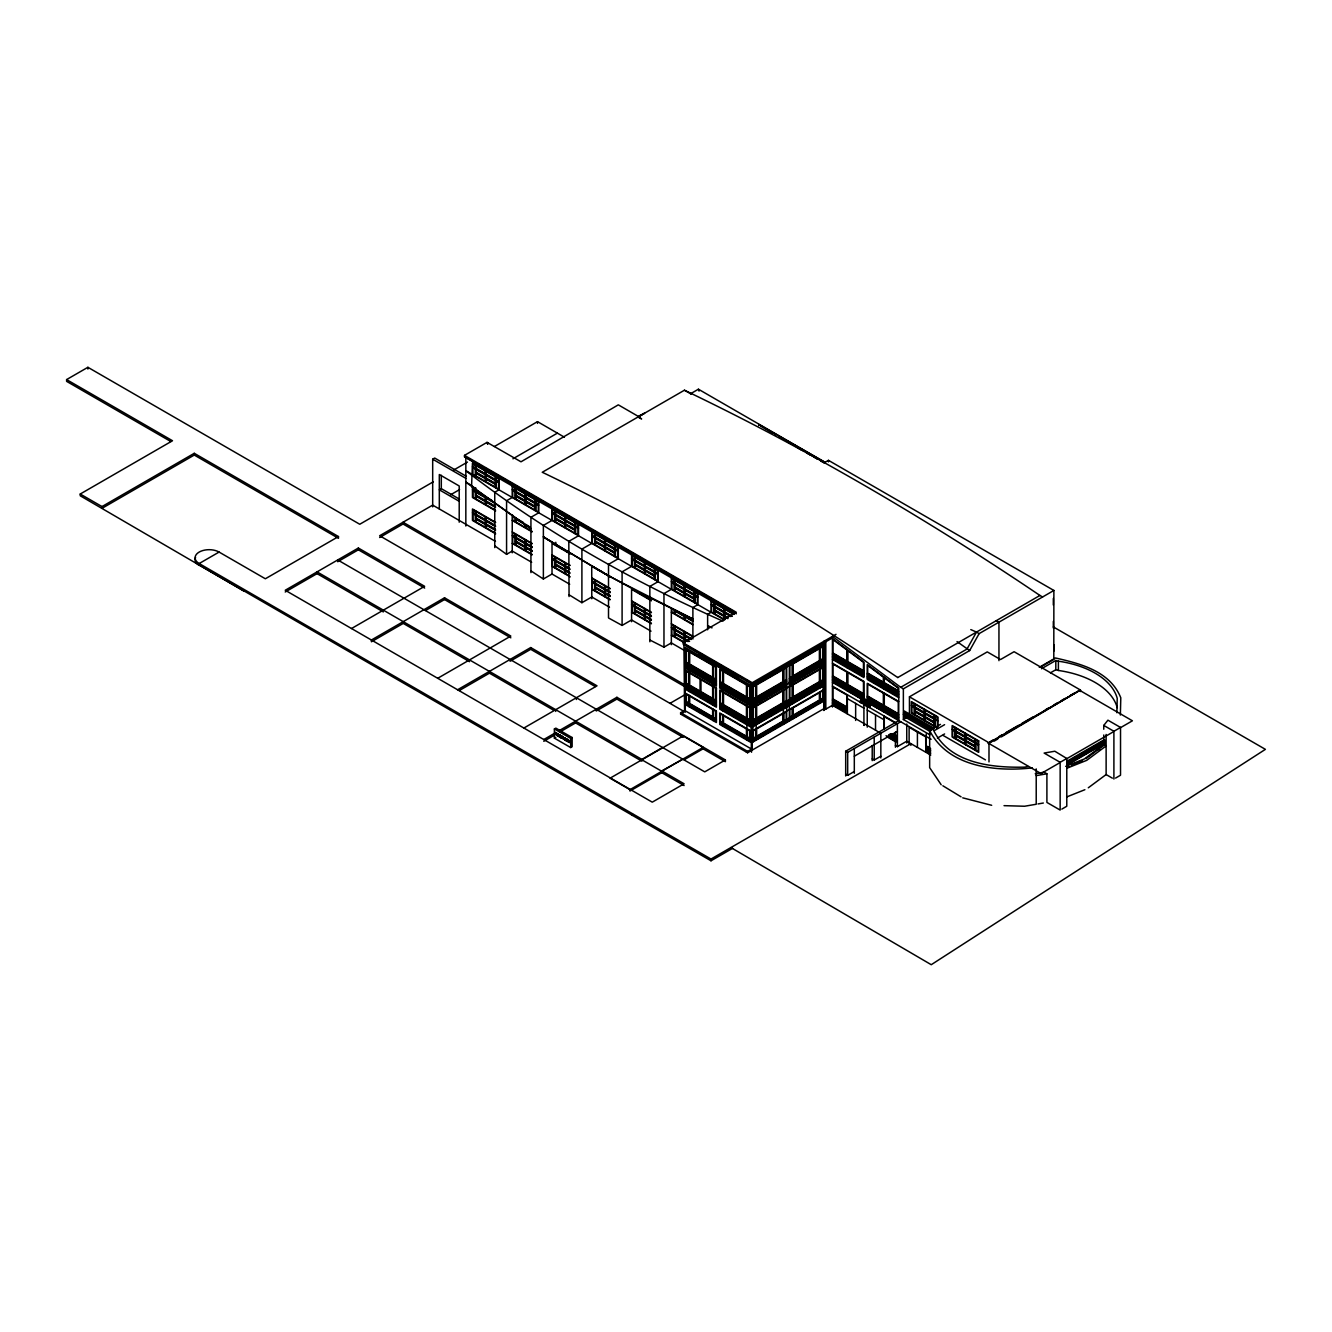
<?xml version="1.0" encoding="UTF-8"?>
<svg xmlns="http://www.w3.org/2000/svg" width="1332" height="1332" viewBox="0 0 1332 1332"><rect width="100%" height="100%" fill="white"/><g stroke="black" fill="none" stroke-linecap="round" stroke-linejoin="round"><path stroke-width="1.5" d="M565.983 740.309L567.415 739.493L567.765 741.075A2.364 1.365 60 0 0 567.782 740.625A3.38 1.948 60 0 1 567.848 740.242L568.281 740.442A3.463 1.998 60 0 1 568.264 740.908L568.864 742.257L569.014 741.408A3.38 1.948 60 0 1 569.03 740.925L569.38 742.54M556.426 734.165L556.326 733.932M1116.865 712.737L1117.232 698.368A78.655 45.405 0 0 0 1058.391 661.188L1055.81 660.472L1041.474 668.747M1120.362 715.051L1120.795 697.785C1110.105 671.228 1080.702 663.702 1055.46 657.975L1039.276 667.299M556.726 734.165L555.278 734.398L555.078 732.367L555.377 734.448M562.104 737.478L562.071 736.396L560.872 736.713A3.38 1.948 60 0 1 560.889 736.23L560.489 736.463A3.38 1.948 60 0 0 560.472 736.929L560.905 737.279A3.463 1.998 60 0 0 560.938 736.646L561.321 736.296A3.463 1.998 60 0 1 561.321 736.896L561.638 738.078M561.704 737.712L561.605 736.796M554.761 732.9L555.76 734.148M556.177 733.499L556.16 733.915M560.572 736.846L560.822 736.613A2.364 1.365 60 0 1 560.805 737.062L560.206 736.646M566.383 740.076L566.466 739.943A3.38 1.948 60 0 1 566.483 739.46L566.933 741.125L567.648 739.626M568.897 740.342L567.882 741.075A3.463 1.998 60 0 0 567.882 740.659L569.763 741.741L568.864 741.025L568.498 742.024L568.398 740.059L567.915 741.691L568.897 741.807L568.115 740.342A2.364 1.365 60 0 1 568.165 740.842L567.432 740.942A3.38 1.948 60 0 1 567.449 740.475L566.633 740.958L566.716 739.809M708.174 660.039C706.176 660.256 709.057 658.491 707.592 660.472M709.956 661.138L709.34 661.471M721.778 667.116C720.412 668.464 723.359 669.43 721.411 668.065M729.103 672.727L729.486 671.561M735.597 675.94L736.729 676.206L735.847 675.357M564.951 738.061L563.503 737.745A3.38 1.948 60 0 0 563.503 738.211L563.469 737.212L561.521 738.011L561.605 736.879M561.921 737.778L561.987 736.663L562.037 737.845C565.251 739.543 563.719 737.978 564.069 738.694M703.929 657.758L703.762 656.726L704.844 658.874M701.981 656.06L702.613 657.309L701.847 655.827M721.128 667.865L722.443 667.948L721.211 667.332M730.152 672.876L727.971 671.561L728.837 671.827M561.821 736.529L559.573 736.879L560.556 735.53L560.372 736.879M558.591 734.864L558.724 735.264A3.563 2.065 60 0 1 558.724 735.847L559.34 735.097M561.055 737.728L560.139 735.714L560.556 736.996L559.373 736.763L560.372 735.414M564.801 739.443L564.618 737.878L566.366 740.342M563.852 739.027C567.149 736.679 563.536 741.608 566.982 739.227L568.065 739.726M568.215 739.526L565.967 740.575C567.265 737.895 563.186 738.244 564.302 739.61M568.248 741.458L568.314 740.459L568.647 741.225A3.38 1.948 60 0 0 568.614 741.641L568.664 741.991M714.402 663.969C716.067 664.135 714.951 664.668 715.001 663.569M734.781 675.823L733.949 674.142L732.783 675.191M558.075 734.998L558.058 734.864A3.563 2.065 60 0 1 558.058 735.464L555.844 733.932A3.38 1.948 60 0 1 555.86 733.316L556.976 733.466L556.776 734.814M559.607 734.981L558.391 735.93L559.124 736.613L558.857 734.998M558.941 735.331L558.757 736.413M559.157 736.18L559.257 734.781M562.537 737.811L560.955 737.678L561.172 736.146L559.873 737.046L559.74 735.947M561.455 736.047L561.355 737.911M565.967 740.575L564.885 738.494L567.332 740.925M565.234 740.142L565.284 738.261L565.567 739.26M565.601 740.359L565.717 738.511M564.918 739.693L566.383 740.775L566.1 738.727M555.461 733.549A3.38 1.948 60 0 0 555.444 734.032L555.078 732.367M555.078 733.815L555.411 732.55M556.493 733.183L556.11 734.648L556.976 733.466M557.392 734.148C556.776 738.095 559.407 733.05 556.859 735.314L557.209 733.599L558.474 734.764A3.563 2.065 60 0 1 558.458 735.231L556.51 734.831L556.693 733.299L555.078 733.965M557.342 733.932L557.625 735.297L557.042 734.232M558.341 735.181L557.475 735.664L557.708 734.348M558.274 735.347L558.191 734.432L562.037 736.846L561.721 738.111M558.624 735.714L559.14 735.147A3.563 2.065 60 0 1 559.124 735.614L559.024 735.48M558.791 735.697L559.024 735.131M559.124 736.613L559.157 735.764M559.573 736.879L559.557 735.53M560.056 737.162L559.973 735.197M560.456 736.929L560.872 735.98M561.438 737.945L561.521 736.546M561.921 736.313L561.938 738.244L563.469 737.212L562.287 736.529L561.255 737.861L562.92 736.896L562.87 738.777M562.653 737.462L563.269 738.561L563.319 737.129M565.584 739.01L565.551 740.326L567.665 739.909M567.032 741.175L566.982 739.227M567.765 740.492L567.232 741.291L567.216 739.643M568.398 741.974L568.398 740.059M561.921 737.079L561.838 738.178C562.021 734.848 563.952 740.142 563.869 738.644M562.32 736.846L562.087 738.328M717.215 665.95L715.8 663.902L716 665.251M717.782 666.283L717.448 664.635L716.383 665.084M731.784 673.126C732.667 672.593 733.333 676.573 733.133 673.559M565.767 739.576L566.799 739.643M731.701 673.759C733.033 674.924 733.399 673.776 731.768 673.293M1104.927 742.757L1067.049 764.668M703.762 657.658L702.797 657.675L702.913 656.226M561.305 736.946L562.487 738.095M557.958 735.331L557.892 733.982M735.447 676.29L736.446 677.072L736.313 675.49M707.925 660.572L708.308 659.606M701.881 656.01L702.48 656.543M557.425 734.498L558.108 734.115M707.958 660.722L707.142 658.907M709.59 661.538L711.205 661.022M870.146 702.88L869.962 703.762L870.862 702.463L866.649 700.865L865.7 705.594L869.946 707.225L870.112 706.343L866.882 705.311L867.831 703.729L867.598 704.894M867.282 703.329L868.198 701.914L867.282 703.329L870.129 705.061L867.115 704.145M563.569 738.677L563.819 737.795L563.869 739.36M569.763 741.741L569.03 742.34L569.813 740.858M859.989 702.314L861.671 697.169L859.989 702.314L861.721 702.463L862.12 700.515M866.499 699.949L864.801 705.078L863.802 704.511L864.751 699.766L866.499 699.949L864.035 700.332L847.818 690.675L864.751 699.916L847.818 688.694L863.469 698.184M863.802 704.511L865.484 699.35M861.554 700.133L862.503 698.617L861.554 700.133L864.235 700.848L862.287 699.716M864.801 705.078L865.767 700.366M869.213 707.642L870.112 706.343M861.005 702.88L861.404 700.932L863.352 702.064L864.235 700.848M554.911 734.182L555.194 732.883M562.653 736.729L562.304 737.895M700.349 656.21L700.832 655.044L702.73 657.425M864.035 700.332L864.934 699.05M562.67 736.613L563.07 737.445M701.614 655.927L702.081 657.076M556.227 734.215L555.244 733.815M905.244 716.05L904.328 716.566L905.244 715.434M988.993 761.921L988.993 742.757L1080.385 689.993L1080.385 691.441L1079.386 690.176L1132.416 720.795L1119.879 728.038M721.827 668.864L721.511 667.931M729.42 673.259L728.837 672.327M715.051 663.219L715.6 664.518M716.599 664.901L716.616 664.785M700.665 655.96L701.148 656.06M700.715 655.827L701.331 656.776M706.226 659.223L706.543 658.324L707.042 660.073M718.78 666.849L719.097 665.584L718.414 666.866M717.648 666.2L718.048 665.201L718.281 666.799C720.029 664.452 719.63 669.73 719.197 665.817M722.677 669.114C722.66 665.95 723.909 671.844 722.81 667.948M737.495 676.19L737.778 678.055L737.195 676.44M736.779 677.472L737.295 676.09M561.355 737.179L562.82 736.413M717.931 666.366L718.314 665.367M718.481 666.683C718.747 663.07 717.299 668.514 717.016 664.618M706.543 658.324L706.226 659.606M1104.478 739.593L1066.666 761.421M1104.511 743.472L1066.749 765.267M714.735 663.319L714.202 663.602M1041.408 666.566L1053.795 659.407L1053.878 590.459L979.137 633.616L976.489 632.084L967.015 649.034L900.715 687.312L832.433 636.413L832.433 707.059M900.715 687.312L903.362 688.844L969.663 650.565L979.137 633.616M735.63 676.007L736.746 676.673M724.375 668.614C725.324 671.461 724.591 668.264 724.175 668.731M1104.478 740.808L1066.666 762.637M1104.428 742.24L1066.666 764.019M1103.762 729.253L1103.762 725.424L1107.924 720.179L1120.528 727.455L1120.528 775.224L1115.567 778.088M1103.762 734.998L1103.762 744.555L1084.398 758.924L1065.717 766.366M1086.013 758.574L1105.36 744.205M1088.294 787.795L1106.126 774.558L1106.126 734.448M567.216 740.759L567.332 739.943M994.255 741.075L997.785 738.994M1001.298 736.912L1080.385 689.993L1014.085 651.714L1000.515 659.54L987.262 651.897L909.44 696.819L909.44 714.069M988.794 743.406L1080.385 689.993L1080.385 691.441M170.729 441.475L66.6 381.352L66.6 379.587L87.895 367.299L359.757 524.259L433.366 481.768M243.906 591.125L80.236 495.787L80.236 494.022L172.511 440.742L66.6 379.587M101.998 506.576L194.272 453.296L338.478 536.563L338.478 538.311L194.272 455.061L101.998 508.341L101.998 506.576L80.236 494.022M338.478 536.563L265.351 578.771L219.081 552.064L199.184 563.536L199.184 565.384A14.069 8.125 0 0 1 195.554 557.525M199.417 565.168L711.005 860.788L732.617 848.317M432.684 506.893L432.684 459.19L434.682 458.042L466.083 476.173M736.313 613.819L464.502 456.893L464.502 455.361L487.046 442.357L520.995 461.804L618.314 404.845L638.195 416.333L644.638 413.17L638.328 417.016L641.641 418.931L638.195 417.099M464.502 456.893L474.825 462.087M453.113 470.363L467.482 462.071M494.405 446.52L537.495 421.645L564.418 437.196M459.54 499.2L441.308 488.661L439.31 489.81L459.207 501.298M351.531 628.521L424.658 586.313L358.358 548.035L285.231 590.259L652.264 802.164L684.099 783.782L661.788 770.912L661.788 772.677L629.969 791.042L629.969 789.66L703.08 747.452L703.08 748.817L725.391 761.704L725.391 759.939L616.899 697.302L559.69 730.336M450.682 494.738L459.573 489.61M512.92 458.807L557.392 433.133M285.231 592.007L317.049 573.642L383.35 611.921M424.658 588.078L358.358 549.8L337.712 561.721L337.712 559.956L704.745 771.861L725.391 759.939M379.653 537.512L403.047 523.992L684.432 686.446M1042.59 596.986L1039.942 595.454A2965.581 1712.186 60 0 0 687.745 391.791L684.432 390.209L542.257 472.277L545.571 473.842A2965.581 1712.186 60 0 1 897.768 677.555M690.575 393.739L698.418 389.21L825.024 462.321L828.471 460.339L1053.878 590.459M494.755 545.837L506.576 554.328L512.237 551.048L531.684 562.287M437.712 678.288L510.839 636.063L444.538 597.802L371.412 640.009L371.412 641.774L403.246 623.393L469.53 661.671M425.607 610.489L444.538 599.55L510.839 637.828M530.935 570.879L543.373 579.004L552.014 574.025L569.696 584.232M569.064 594.805L581.901 602.697L591.791 596.986L609.473 607.192M457.592 689.76L530.719 647.552L597.019 685.83L523.892 728.038M459.373 690.509L489.427 673.159L553.929 710.389M510.073 661.238L530.719 649.317L595.221 686.546M618.314 547.219L618.314 558.707L608.508 564.368L608.508 617.948L622.094 625.424L631.568 619.946L651.015 631.168M649.85 640.009L663.969 647.169L671.345 642.906L685.481 651.082M832.433 637.928L752.214 684.248L683.283 644.438L683.283 642.906L736.313 612.287L464.502 455.361M683.932 644.821L684.598 711.804L379.653 535.747L432.684 505.128L495.487 541.391M554.378 728.954L555.844 728.121L572.144 737.528L572.144 746.719L570.695 747.552L554.378 738.144L554.378 728.954L570.695 738.378L572.144 737.528M543.789 739.526L554.395 733.399M543.789 741.291L554.395 735.164M559.69 732.101L575.607 722.91L641.891 761.188L641.891 759.423L317.049 571.878L317.049 573.642M703.08 747.452L683.199 735.963L683.199 737.345L616.899 699.067L596.253 710.988L596.253 709.223M556.809 733.832L558.191 734.432M554.378 738.144L555.844 737.295M699.283 654.362L700.316 654.728L699.283 654.362L699.45 655.927L699.483 654.245M558.274 736.13L560.073 735.247M703.08 657.359L703.762 656.726M563.503 739.143L565.284 738.261M705.044 657.475L706.06 658.208L705.044 657.625M705.444 658.091L705.477 659.173M564.785 739.893L566.45 738.927M565.168 739.843L566.433 739.193M706.842 659.357L707.026 660.306M567.216 740.475L568.115 739.76M709.606 661.388L708.89 659.906L709.889 660.356M709.057 660.173L709.257 661.188M568.797 741.741L567.932 740.775M569.03 742.34L569.88 742.374M710.306 661.355L710.505 661.405M711.205 662.32L710.139 660.639L711.205 661.188M711.887 661.638L713.369 663.736M712.37 661.688C713.669 665.983 712.32 659.34 712.32 663.353M712.087 661.521L711.921 662.886M713.02 663.486C712.986 661.538 714.735 664.418 713.636 662.437M715.983 664.168L715.983 665.467L716 663.786M719.779 665.967L721.095 666.733L719.779 666.133M719.263 666.916L718.914 665.7M720.162 666.583L720.196 667.665M720.579 666.832L720.895 668.314M722.277 667.848L720.729 668.214L720.779 666.549M725.74 669.646L727.189 670.246L725.74 669.646L726.822 671.328M725.907 670.529L726.773 670.795L725.907 670.362M669.979 703.363L686.18 694.005M728.887 671.228L727.805 670.845L728.887 671.395M727.971 671.095L728.887 672.527M729.886 672.277L731.984 673.01L730.036 672.127M731.385 672.677L731.351 674.342L731.351 673.043M734.115 674.258L734.948 676.19M734.781 675.823L734.781 674.641L734.748 676.306M734.098 675.707L734.098 674.525M735.231 674.891L735.197 676.556L735.197 675.108M680.619 712.72L684.598 710.422L751.564 749.083L747.585 751.381L680.619 712.72L680.619 714.102L747.585 752.763L824.475 708.358L825.807 709.123L832.433 705.294L880.502 733.05M680.619 714.102L683.283 712.57M683.283 642.906L752.214 682.717L836.013 634.332M641.891 759.423L662.553 747.502M683.199 735.963L610.073 778.188L629.969 789.66M752.88 699.583L786.696 680.053M789.343 678.504L823.159 658.99M752.88 701.115L786.696 681.584M789.343 680.036L823.159 660.522M752.88 702.647L786.696 683.116M789.343 681.568L823.159 662.054M786.696 684.248L789.343 682.717M752.88 704.178L786.696 684.648M789.343 683.1L823.159 663.586M752.88 705.694L786.696 686.18M789.343 684.631L823.159 665.118M752.214 707.975L823.159 667.032M661.788 770.912L682.434 759.373M684.149 759.756L703.08 748.817M752.88 720.612L823.159 680.036M752.88 722.144L823.159 681.568M752.88 723.676L823.159 683.1M752.88 725.207L823.159 684.631M752.88 726.739L823.159 686.163M752.88 730.569L823.159 689.993M752.88 738.977L823.159 698.418M752.88 740.509L823.159 699.949M752.214 742.423L823.825 701.082M897.768 677.538L1039.942 595.454M866.649 700.865L883.349 709.656L867.698 700.632M865.7 705.594L869.946 707.225M845.687 775.957L845.687 751.231L898.734 720.612L898.734 688.078L867.249 664.601L867.249 679.47L898.734 697.652M903.362 688.844L903.362 719.496L907.924 716.866M845.687 751.231L847.685 752.38L900.715 721.761M854.312 756.21L897.402 731.318M845.687 774.192L847.685 775.341L854.312 771.511M872.21 758.89L874.208 760.039L880.835 756.21M895.42 745.487L897.402 746.636L906.742 741.241L930.735 755.094M941.191 784.764L929.653 767.648L929.653 730.585L940.442 724.375M219.081 552.064A14.069 8.125 0 0 0 199.184 552.064A14.069 8.125 0 0 0 199.184 563.536L711.005 859.04L910.888 743.639L910.888 745.404M944.604 724.675L933.849 730.885C950.299 763.552 991.974 767.881 1024.624 767.132L1028.154 766.516M937.428 738.078L944.604 733.932M1050.432 672.843L1055.81 669.73L1058.391 670.462A78.655 45.405 0 0 1 1117.215 707.642M989.793 741.907L993.372 739.843M998.75 736.729L1002.33 734.665M1005.91 732.6L1018.464 725.357M1022.044 723.276L1032.799 717.082M1045.337 709.839L1048.917 707.758M1054.295 704.661L1057.891 702.597M1061.471 700.515L1065.051 698.451M1070.428 695.354L1074.008 693.273M1060.155 762.304L1066.782 758.491L1054.827 751.231L1044.138 753.063L1060.155 762.304L1060.155 810.072L1046.902 802.43L1046.902 773.792L1044.138 772.194L1035.23 773.726M1103.762 725.424L1113.902 731.285L1120.528 727.455M1058.957 763.219L1041.025 773.559L987.994 742.94L988.993 744.205M1066.116 759.073L1112.703 732.184M1067.049 762.071L1104.844 740.242M1067.049 763.286L1104.844 741.458M1061.82 809.123L1066.782 806.243L1066.782 758.491M1071.328 764.984L1082.533 760.505M1066.682 768.331L1086.696 760.356L1106.126 745.937L1103.762 744.555M1066.682 796.952L1084.881 789.71M1032.333 767.865C995.953 772.061 948.201 766.999 929.653 730.585M1036.213 775.624L1046.902 773.792M1037.994 803.945L1043.339 803.029M1004.028 805.66L1024.608 806.243L1036.213 804.262L1036.213 768.897M733.333 675.074L732.483 674.791M962.72 797.835L991.674 805.294M970.795 629.603L976.489 632.084M723.026 621.178C631.951 581.068 544.588 531.718 465.834 470.679L724.375 619.946L724.375 608.458M711.371 627.455L707.625 625.79L712.054 627.838M797.468 447.669L801.081 449.717M806.493 452.78L810.106 454.828M813.719 456.876L817.332 458.924M760.938 426.273L773.109 433.3M779.253 436.846L782.75 438.861M786.23 440.875L803.662 450.932M807.142 452.947L817.598 458.991M699.067 391.125L698.418 389.21M684.432 390.209L691.225 394.122M1053.379 626.939L1265.4 749.35L931.251 964.701L730.902 847.552M1053.795 644.638L1053.795 651.215M996.303 620.645L998.95 622.177L998.95 660.672M969.663 650.565L957.025 641.591M1106.126 774.558L1112.353 778.154M823.825 641.375L825.141 642.141L825.141 640.609M909.44 696.819L988.993 742.757M832.433 653.246L863.919 671.428M867.249 673.343L898.734 691.524M832.433 654.778L863.919 672.96M867.249 674.874L898.734 693.056M832.433 656.31L863.919 674.492M867.249 676.406L898.734 694.588M832.433 657.841L863.919 676.023M867.249 677.938L898.734 696.12M832.433 659.373L863.919 677.555L863.919 662.121L832.433 638.661M911.354 705.427L937.878 720.729M952.18 729.387L978.704 744.688M832.433 663.203L863.919 681.385L863.919 700.515L832.433 682.334M898.734 701.465L867.249 683.299L867.249 702.43L931.101 739.293M914.668 711.171L934.564 722.643M955.494 735.131L975.39 746.603M937.412 727.588L935.014 726.206L935.014 719.613L937.412 720.995L937.412 725.94M937.878 728.388L911.354 713.086L911.354 701.598L937.878 716.899L937.878 726.473M478.438 464.169L482.034 466.25M485.631 468.331L588.228 527.572M591.841 529.653L604.428 536.913M608.041 538.994L613.436 542.124M617.032 544.189L645.837 560.822M649.433 562.903L734.032 611.738M904.311 711.038L934.182 728.288M734.315 614.202L472.46 463.02L471.561 486.513L530.935 528.771L465.834 482.167L470.812 485.031M733.865 614.468L724.841 609.273L724.841 612.021L732.35 616.366M903.562 712.337L933.432 729.586M904.045 712.936L933.899 730.186M943.023 735.381L985.447 759.889M903.296 714.235L931.401 730.469M472.46 466.849L498.984 482.167M512.237 489.81L538.761 505.128M552.014 512.787L578.538 528.088M591.791 535.747L618.314 551.048M631.568 558.707L658.091 574.025M671.345 581.668L697.868 596.986M711.122 604.645L731.002 616.117M730.852 616.566L724.841 613.103L724.841 615.85L727.855 617.582M904.411 716.649L930.052 731.451M832.433 676.206L863.919 694.388M867.249 696.303L898.734 714.485M832.433 677.738L863.919 695.92M867.249 697.835L898.734 716.017M475.774 472.594L495.671 484.065M515.551 495.554L535.447 507.042M555.327 518.514L575.224 530.003M595.104 541.491L615.001 552.963M634.881 564.452L654.761 575.94M674.658 587.412L694.538 598.9M714.435 610.372L727.688 618.031M903.362 719.496L929.886 734.798M727.855 618.664L724.841 616.916L724.841 619.68M832.433 679.27L863.919 697.452M867.249 699.367L898.734 717.548M832.433 680.802L863.919 698.984M867.249 700.898L898.734 719.08M860.955 697.585L864.218 699.466M867.482 702.33L883.349 711.188L867.698 702.164M860.722 701.897L861.721 702.463M864.518 704.095L865.517 704.661M832.433 686.163L863.919 704.345L863.919 725.241M895.42 722.527L867.249 706.26L867.249 727.155M896.519 723.692L884.282 716.633L884.282 728.571M432.684 459.19L465.834 478.338M847.352 698.601L863.919 708.174M867.249 710.089L883.815 719.646M929.719 747.851L926.223 745.837L926.223 733.899M925.773 746.103L930.735 748.967M929.719 748.917L926.223 746.902L929.719 749.383M925.773 747.635L930.735 750.499M929.719 750.449L926.223 748.434L929.719 750.915M925.773 749.167L930.735 752.031M929.719 751.981L926.223 749.966L929.719 752.447M925.773 750.699L930.735 753.562M476.24 491.458L485.264 496.67M486.18 497.202L492.191 500.666M929.719 753.512L926.223 751.498L929.719 753.979M472.46 489.81L494.005 502.247M495.204 503.479L486.18 498.268L486.18 501.032L495.204 506.227M893.023 733.616L896.519 735.63M832.433 699.183L847.352 707.792M892.107 733.616L895.42 735.53M891.274 733.682L896.519 736.713M891.274 734.132L896.519 737.162M516.017 518.248L523.526 522.594M675.124 610.106L684.132 615.317M685.064 615.85L692.573 620.196M832.433 700.699L847.352 709.323M890.442 734.198L895.42 737.062M889.526 734.198L896.519 738.244M475.774 495.554L495.671 507.042M523.842 523.31L515.551 518.514L515.551 522.344M528.804 526.173L525.491 524.259L525.491 528.088M692.89 620.912L674.658 610.372L674.658 614.202M889.526 734.665L896.519 738.694M495.204 507.309L486.18 502.097L486.18 504.861L495.204 510.056M523.526 523.659L516.017 519.33L516.017 522.077L525.024 527.289L525.024 524.525M530.469 527.672L525.957 525.058L525.957 527.822L531.967 531.285M692.573 621.261L685.064 616.916L685.064 619.68L692.573 624.025M832.433 702.23L847.352 710.855M888.794 734.764L895.42 738.594M889.526 735.73L896.519 739.776M889.526 736.196L896.519 740.226M832.433 703.762L847.352 712.387M888.794 736.296L895.42 740.126M887.778 736.246L896.519 741.308M552.48 543.123L554.861 544.505M564.801 550.249L555.794 545.038L555.794 542.29M565.734 550.782L568.747 552.514M592.257 566.1L594.638 567.482M595.571 568.015L604.578 573.21M605.511 573.742L610.023 576.356M632.034 589.06L634.415 590.442M635.347 590.975L644.355 596.187M645.287 596.719L651.298 600.183M886.03 735.697L896.519 741.758M495.671 510.872L472.46 497.469L472.46 485.98M512.237 520.429L532.134 531.918M570.246 553.929L552.014 543.406L552.014 574.025M610.023 576.889L543.373 536.896L569.28 553.113M651.448 600.815L631.568 589.327L631.568 621.711M671.345 612.287L692.89 624.725M887.129 736.879L895.42 741.658M495.671 522.344L472.46 508.957L472.46 520.429L495.671 533.832M512.237 531.918L532.134 543.406M552.014 554.878L570.246 565.401M591.791 577.838L610.023 588.378M631.568 600.815L651.448 612.287M671.345 623.776L692.89 636.213M495.204 522.61L486.18 517.415L486.18 520.163L495.204 525.374M531.967 543.839L525.957 540.376L525.957 543.14L531.967 546.603M568.747 565.068L565.734 563.336L565.734 566.1L568.747 567.832M610.023 588.91L605.511 586.296L605.511 589.06L610.023 591.658M651.298 612.737L645.287 609.273L645.287 612.021L651.298 615.501M692.573 636.579L685.064 632.234L685.064 634.998L691.075 638.461M472.46 512.787L495.671 526.173M512.237 535.747L532.134 547.219M552.014 558.707L570.246 569.23M591.791 581.668L610.023 592.207M631.568 604.645L651.448 616.117M671.345 627.605L691.225 639.077M495.204 526.44L486.18 521.245L486.18 523.992L495.204 529.204M531.967 547.668L525.957 544.205L525.957 546.952L531.967 550.432M568.747 568.897L565.734 567.166L565.734 569.93L568.747 571.661M610.023 592.74L605.511 590.126L605.511 592.89L610.023 595.487M651.298 616.566L645.287 613.103L645.287 615.85L651.298 619.33M691.075 639.527L685.064 636.063L685.064 638.811L689.576 641.425M475.774 518.514L495.671 530.003M515.551 541.491L532.134 551.048M555.327 564.452L570.246 573.06M595.104 587.412L610.023 596.02M634.881 610.372L651.448 619.946M674.658 633.349L687.911 640.992M495.204 530.269L486.18 525.058L486.18 527.822L495.204 533.033M531.967 551.498L525.957 548.035L525.957 550.782L531.967 554.262M568.747 572.727L565.734 570.995L565.734 573.759L568.747 575.491M610.023 596.57L605.511 593.955L605.511 596.719L610.023 599.317M651.298 620.396L645.287 616.932L645.287 619.68L651.298 623.143M688.078 641.624L685.064 639.893L685.064 642.64M512.237 543.406L532.134 554.878M552.014 566.366L570.246 576.889M591.791 589.327L610.023 599.85M631.568 612.287L651.448 623.776M671.345 635.264L684.598 642.906L684.598 631.435M686.363 645.454L689.893 647.502M693.406 649.533L705.744 656.643M709.273 658.691L742.74 678.021M746.27 680.053L749.799 682.084M752.88 683.865L751.564 683.1L751.564 752.23M700.632 655.144L701.748 656.41M704.162 657.192L704.195 658.441M727.855 671.927L726.806 670.029L726.989 671.661M685.93 662.437L716.416 680.036M719.73 681.951L750.232 699.55M685.93 663.969L716.416 681.568M719.73 683.482L750.232 701.082M685.93 665.5L716.416 683.1M719.73 685.014L750.232 702.613M685.93 667.032L716.416 684.631M719.73 686.546L750.232 704.145M685.93 683.482L716.416 701.082M719.73 702.996L750.232 720.612M685.93 685.014L716.416 702.613M719.73 704.528L750.232 722.144M684.432 684.681L403.047 522.227L403.047 523.992M685.93 686.546L716.416 704.145M719.73 706.06L750.232 723.676M685.93 688.078L716.416 705.677M719.73 707.592L750.232 725.207M685.93 701.847L716.416 719.463M719.73 721.378L750.232 738.977M685.93 703.379L716.416 720.995M719.73 722.91L750.232 740.509M685.264 704.528L716.416 722.527L716.416 711.038L685.93 693.439L685.93 704.911M751.564 750.465L750.898 685.397L685.264 647.502L685.264 712.187M641.891 759.806L661.788 771.295M661.788 772.677L684.099 785.547M942.856 785.78L961.071 796.836M543.373 536.896L608.508 575.857L692.89 618.98L638.278 591.991L591.724 566.4L591.791 598.751M733.233 673.892L732.334 674.392M729.32 673.026L729.037 672.21M716.982 664.651L716.599 665.467M712.52 662.071L713.186 663.619M723.193 667.948L723.492 669.796L722.893 668.181M555.827 733.366L555.644 733.582M560.139 735.714L560.256 736.812M568.464 740.525L568.597 741.624M568.514 740.126L568.647 741.225M560.173 735.314L560.306 736.413M561.321 736.296L561.338 736.413A2.364 1.365 60 0 1 561.205 736.829M562.753 736.796L562.837 738.294M557.492 734.215L557.575 735.714M555.694 732.717L555.66 733.832M1113.902 731.285L1113.902 779.053M1058.391 661.205L1058.391 670.462M1055.81 660.472L1055.81 669.73M1053.329 598.434L1053.329 605.028M1053.329 621.395L1053.329 627.988M975.39 738.96L975.39 750.432M965.434 733.216L965.434 744.705M955.494 727.472L955.494 738.96M934.564 714.984L934.564 726.473M925.773 752.23L925.707 736.879L909.123 727.305L909.123 744.388M924.624 709.257L924.624 720.729M917.415 732.101L917.415 747.402M914.668 703.512L914.668 715.001M906.742 724.025L906.742 743.006M897.402 723.676L897.402 746.636M895.42 732.084L895.42 747.252M883.815 676.956L883.815 689.027M883.815 692.856L883.815 712.004M883.815 715.817L883.815 728.837M880.835 733.233L880.835 757.958M875.524 714.868L875.524 730.186M874.208 737.062L874.208 760.039M872.21 745.487L872.21 760.639M864.252 723.676L864.252 725.424M855.644 703.379L855.644 720.462M854.312 748.551L854.312 773.276M847.685 752.38L847.685 775.341M847.352 649.766L847.352 667.981M847.352 671.811L847.352 690.942M847.352 694.771L847.352 713.919M828.471 460.339L828.471 461.871M825.807 709.123L825.807 641.758L824.475 640.992L824.475 710.123M825.024 462.321L758.74 424.458L758.74 425.574M823.825 710.505L823.825 644.055L752.214 685.397L752.214 750.082M823.159 701.465L823.159 645.97L752.88 686.563L752.88 742.041M819.846 647.885L819.846 667.032M819.846 668.93L819.846 688.078M819.846 691.907L819.846 703.379M792.657 663.586L792.657 682.717M792.657 684.631L792.657 703.762M792.657 707.592L792.657 719.08M789.343 665.5L789.343 720.995M786.696 667.049L786.696 722.527M783.383 668.964L783.383 688.095M783.383 689.993L783.383 724.442M775.307 434.032L775.307 435.148M756.193 684.648L756.193 703.795M756.193 705.677L756.193 740.126M752.214 682.717L752.214 684.248M747.585 751.381L747.585 752.763M746.919 684.631L746.919 703.762M746.919 705.677L746.919 740.126M746.32 750.649L746.32 752.031M733.949 674.142L733.899 675.807M728.005 670.729L727.805 672.294M725.94 669.53L725.907 671.045M723.06 670.845L723.06 689.993M723.06 691.907L723.06 711.038M723.06 714.868L723.06 726.356M717.382 664.835L717.182 666.167L717.215 664.502M714.435 602.73L714.435 614.202M713.219 662.187L713.169 663.852M713.103 665.118L713.103 684.248M713.103 686.163L713.103 705.294M713.103 709.123L713.103 720.612M711.122 600.815L711.122 612.287L707.625 614.318L707.625 629.803M711.005 859.04L711.005 860.788M710.339 660.522L710.306 662.021M709.09 659.806L709.057 661.305M707.342 658.791L707.309 660.306M700.515 691.907L700.515 698.035M700.515 709.74L700.515 713.336M697.868 593.156L697.868 604.645L692.89 607.509L692.89 639.044M694.538 591.242L694.538 602.73M689.243 651.331L689.243 670.462M689.243 672.377L689.243 691.524M689.243 695.354L689.243 706.826M684.598 585.497L684.598 596.986M684.598 616.117L684.598 619.946M674.658 579.753L674.658 591.242M674.658 625.69L674.658 637.179M674.192 610.106L674.192 613.403L671.811 612.021L671.811 608.741M671.345 577.838L671.345 589.327L663.969 593.589L663.969 647.169M671.345 608.458L671.345 644.671M658.091 570.196L658.091 581.668L649.85 586.43L649.85 641.774M654.761 568.281L654.761 579.753M644.821 562.537L644.821 574.025M644.821 608.458L644.821 619.946M634.881 556.793L634.881 568.281M634.881 602.73L634.881 614.202M632.384 813.636L632.384 815.4M631.568 554.878L631.568 566.366L622.094 571.828L622.094 625.424M616.899 697.302L616.899 699.067M615.001 545.304L615.001 556.793M605.044 539.577L605.044 551.048M605.044 585.497L605.044 596.986M595.104 533.832L595.104 545.321M595.104 579.753L595.104 591.242M591.791 531.918L591.791 543.406L581.901 549.1L581.901 602.697M578.538 524.259L578.538 535.747L568.814 541.358L569.064 596.553M576.373 697.752L576.373 699.516M575.607 721.145L575.607 722.91M575.224 522.344L575.224 533.832M570.695 738.378L570.695 747.552M565.268 516.6L565.268 528.088M565.268 562.537L565.268 574.025M555.71 709.673L555.71 711.438M555.327 510.872L555.327 522.344M555.327 556.793L555.327 568.281M552.014 508.957L552.014 520.429L543.373 525.424L543.373 579.004M538.761 501.298L538.761 512.787L530.935 517.299L530.935 572.643M537.495 421.645L537.495 423.41M535.447 499.383L535.447 510.872M530.719 647.552L530.719 649.317M525.491 493.639L525.491 505.128M525.491 539.577L525.491 551.048M515.551 487.895L515.551 499.383M515.551 533.832L515.551 545.321M515.084 518.248L515.084 521.545L512.703 520.163L512.703 515.234M512.237 485.98L512.237 497.469L506.576 500.749L506.576 554.328M512.237 514.701L512.237 552.813M498.984 478.338L498.984 489.81L494.755 492.257L494.755 547.602M495.671 476.423L495.671 487.895M489.427 671.395L489.427 673.159M487.712 442.74L487.712 444.272L487.046 442.357M485.714 470.679L485.714 482.167M485.714 497.469L485.714 505.128M485.714 516.6L485.714 528.088M475.774 464.935L475.774 476.423M475.774 487.895L475.774 499.383M475.774 510.872L475.774 522.344M465.834 456.893L465.834 526.023M459.207 522.194L459.207 485.98L439.31 474.508L439.31 508.957M444.538 597.802L444.538 599.55M441.308 475.274L441.308 488.661M403.246 621.644L403.246 623.393M358.358 548.035L358.358 549.8M194.272 453.296L194.272 455.061M87.895 367.299L87.895 369.064M566.067 740.159A3.38 1.948 60 0 1 566.083 739.693M563.203 738.144L563.103 738.444A3.38 1.948 60 0 1 563.103 737.978L563.203 738.144M1067.731 761.138L1068.847 761.255L1067.781 761.055M1067.731 766.616L1068.847 766.733L1067.781 766.533M1098.384 743.955L1099.499 744.005L1098.384 743.955M1098.384 749.433L1099.499 749.466L1098.384 749.433M730.818 672.51L730.452 673.826L730.652 672.41M792.19 664.385L789.809 665.767L789.809 677.705L792.19 676.323L792.19 664.385M819.38 648.684L793.123 663.852L793.123 675.79L819.38 660.639L819.38 648.684M822.693 646.769L820.312 648.151L820.312 660.089L822.693 658.724L822.693 646.769M755.727 685.447L753.346 686.829L753.346 698.767L755.727 697.402L755.727 685.447M782.916 669.763L756.659 684.914L756.659 696.852L782.916 681.701L782.916 669.763M786.23 667.848L783.849 669.23L783.849 681.168L786.23 679.786L786.23 667.848M755.727 698.467L753.346 700.299L755.727 698.467M782.916 682.783L756.659 698.384L782.916 682.783M786.23 680.868L783.849 682.7L786.23 680.868M792.19 677.405L789.809 679.237L792.19 677.405M819.38 661.704L793.123 677.322L819.38 661.704M822.693 659.79L820.312 661.621L822.693 659.79M755.727 699.999L753.346 701.831L755.727 699.999M782.916 684.298L756.659 699.916L782.916 684.298M786.23 682.4L783.849 684.232L786.23 682.4M792.19 678.92L789.809 680.769L792.19 678.92M819.38 663.236L793.123 678.854L819.38 663.236M822.693 661.321L820.312 663.153L822.693 661.321M755.727 701.531L753.346 703.363L755.727 701.531M782.916 685.83L756.659 701.448L782.916 685.83M786.23 683.915L783.849 685.764L786.23 683.915M792.19 680.452L789.809 682.3L792.19 680.452M819.38 664.768L793.123 680.386L819.38 664.768M822.693 662.853L820.312 664.685L822.693 662.853M755.727 703.063L753.346 704.894L755.727 703.063M782.916 687.362L756.659 702.98L782.916 687.362M786.23 685.447L783.849 687.295L786.23 685.447M792.19 681.984L789.809 683.832L792.19 681.984M819.38 666.3L793.123 681.917L819.38 666.3M822.693 664.385L820.312 666.216L822.693 664.385M755.727 706.493L753.346 707.858L753.346 719.813L755.727 718.431L755.727 706.493M782.916 690.792L756.659 705.943L756.659 717.898L782.916 702.73L782.916 690.792M786.23 688.877L783.849 690.259L783.849 702.197L786.23 700.815L786.23 688.877M792.19 685.431L789.809 686.812L789.809 698.751L792.19 697.369L792.19 685.431M819.38 669.746L793.123 684.898L793.123 696.836L819.38 681.684L819.38 669.746M822.693 667.832L820.312 669.213L820.312 681.152L822.693 679.77L822.693 667.832M755.727 719.496L753.346 721.345L755.727 719.496M782.916 703.812L756.659 719.43L782.916 703.812M786.23 701.897L783.849 703.729L786.23 701.897M792.19 698.451L789.809 700.282L792.19 698.451M819.38 682.75L793.123 698.368L819.38 682.75M822.693 680.835L820.312 682.683L822.693 680.835M755.727 721.028L753.346 722.86L755.727 721.028M782.916 705.344L756.659 720.962L782.916 705.344M786.23 703.429L783.849 705.261L786.23 703.429M792.19 699.983L789.809 701.814L792.19 699.983M819.38 684.282L793.123 699.899L819.38 684.282M822.693 682.367L820.312 684.215L822.693 682.367M755.727 722.56L753.346 724.392L755.727 722.56M782.916 706.876L756.659 722.477L782.916 706.876M786.23 704.961L783.849 706.793L786.23 704.961M792.19 701.514L789.809 703.346L792.19 701.514M819.38 685.813L793.123 701.431L819.38 685.813M822.693 683.899L820.312 685.747L822.693 683.899M755.727 724.092L753.346 725.923L755.727 724.092M782.916 708.408L756.659 724.009L782.916 708.408M786.23 706.493L783.849 708.324L786.23 706.493M792.19 703.046L789.809 704.878L792.19 703.046M819.38 687.345L793.123 702.963L819.38 687.345M822.693 685.431L820.312 687.279L822.693 685.431M755.727 729.453L753.346 730.835L753.346 738.178L755.727 736.796L755.727 729.453M782.916 713.752L756.659 728.92L756.659 736.263L782.916 721.112L782.916 713.752M786.23 711.837L783.849 713.219L783.849 720.579L786.23 719.197L786.23 711.837M792.19 708.408L789.809 709.773L789.809 717.132L792.19 715.75L792.19 708.408M819.38 692.707L793.123 707.858L793.123 715.217L819.38 700.049L819.38 692.707M822.693 690.792L820.312 692.174L820.312 699.516L822.693 698.135L822.693 690.792M755.727 737.878L753.346 739.71L755.727 737.878M782.916 722.177L756.659 737.795L782.916 722.177M786.23 720.262L783.849 722.094L786.23 720.262M792.19 716.816L789.809 718.664L792.19 716.816M819.38 701.132L793.123 716.749L819.38 701.132M822.693 699.217L820.312 701.048L822.693 699.217M755.727 739.41L753.346 741.241L755.727 739.41M782.916 723.709L756.659 739.327L782.916 723.709M786.23 721.794L783.849 723.626L786.23 721.794M792.19 718.348L789.809 720.196L792.19 718.348M819.38 702.663L793.123 718.281L819.38 702.663M822.693 700.749L820.312 702.58L822.693 700.749M824.575 463.003L820.945 460.972L824.575 463.003M846.886 661.055L832.9 652.98L832.9 639.543L846.886 649.966L846.886 661.055M863.469 670.629L847.818 661.588L847.818 650.665L863.469 662.32L863.469 670.629M883.349 682.101L867.698 673.076L867.698 665.484L883.349 677.155L883.349 682.101M898.268 690.709L884.282 682.633L884.282 677.838L898.268 688.278L898.268 690.709M846.886 662.121L832.9 654.045L846.886 662.121M863.469 671.694L847.818 662.653L863.469 671.694M883.349 683.183L867.698 674.142L883.349 683.183M898.268 691.791L884.282 683.716L898.268 691.791M846.886 663.652L832.9 655.577L846.886 663.652M863.469 673.226L847.818 664.185L863.469 673.226M883.349 684.715L867.698 675.674L883.349 684.715M898.268 693.323L884.282 685.247L898.268 693.323M978.704 740.875L952.18 725.557L952.18 737.046L978.704 752.347L978.704 740.875M914.202 703.779L911.821 702.397L911.821 705.161L914.202 706.526L914.202 703.779M924.158 709.523L915.134 704.312L915.134 707.076L924.158 712.27L924.158 709.523M934.098 715.267L925.074 710.056L925.074 712.803L934.098 718.015L934.098 715.267M937.412 717.182L935.031 715.8L935.031 718.547L937.412 719.929L937.412 717.182M846.886 665.184L832.9 657.109L846.886 665.184M863.469 674.758L847.818 665.717L863.469 674.758M883.349 686.246L867.698 677.205L883.349 686.246M898.268 694.854L884.282 686.779L898.268 694.854M955.027 727.738L952.646 726.356L952.646 729.12L955.027 730.502L955.027 727.738M964.967 733.482L955.96 728.271L955.96 731.035L964.967 736.23L964.967 733.482M974.924 739.227L965.9 734.015L965.9 736.779L974.924 741.974L974.924 739.227M978.237 741.141L975.84 739.76L975.84 742.507L978.237 743.889L978.237 741.141M846.886 666.716L832.9 658.641L846.886 666.716M863.469 676.29L847.818 667.249L863.469 676.29M883.349 687.762L867.698 678.737L883.349 687.762M898.268 696.386L884.282 688.311L898.268 696.386M914.202 707.608L911.821 706.226L911.821 712.803L914.202 714.185L914.202 707.608M924.158 713.353L915.134 708.141L915.134 710.905L924.158 716.1L924.158 713.353M934.098 719.08L925.074 713.885L925.074 716.633L934.098 721.844L934.098 719.08M955.027 731.568L952.646 730.186L952.646 736.779L955.027 738.144L955.027 731.568M964.967 737.312L955.96 732.101L955.96 734.864L964.967 740.059L964.967 737.312M974.924 743.056L965.9 737.845L965.9 740.609L974.924 745.803L974.924 743.056M978.237 744.954L975.84 743.572L975.84 750.166L978.237 751.548L978.237 744.954M846.886 672.077L832.9 664.002L832.9 675.94L846.886 684.015L846.886 672.077M863.469 681.651L847.818 672.61L847.818 684.548L863.469 693.589L863.469 681.651M883.349 693.123L867.698 684.099L867.698 696.037L883.349 705.078L883.349 693.123M898.268 701.748L884.282 693.656L884.282 705.61L898.268 713.686L898.268 701.748M924.158 717.182L915.134 711.971L915.134 714.718L924.158 719.929L924.158 717.182M934.098 722.91L925.074 717.715L925.074 720.462L934.098 725.674L934.098 722.91M964.967 741.141L955.96 735.93L955.96 738.694L964.967 743.889L964.967 741.141M974.924 746.886L965.9 741.674L965.9 744.422L974.924 749.633L974.924 746.886M475.308 465.201L472.927 463.819L472.927 466.583L475.308 467.965L475.308 465.201M485.264 470.945L476.24 465.734L476.24 468.498L485.264 473.709L485.264 470.945M495.204 476.69L486.18 471.478L486.18 474.242L495.204 479.437L495.204 476.69M498.518 478.604L496.137 477.222L496.137 479.986L498.518 481.352L498.518 478.604M515.084 488.161L512.703 486.796L512.703 489.543L515.084 490.925L515.084 488.161M525.024 493.906L516.017 488.711L516.017 491.458L525.024 496.67L525.024 493.906M534.981 499.65L525.957 494.438L525.957 497.202L534.981 502.414L534.981 499.65M538.295 501.565L535.897 500.183L535.897 502.947L538.295 504.328L538.295 501.565M554.861 511.138L552.48 509.756L552.48 512.504L554.861 513.886L554.861 511.138M564.801 516.883L555.794 511.671L555.794 514.418L564.801 519.63L564.801 516.883M574.758 522.61L565.734 517.415L565.734 520.163L574.758 525.374L574.758 522.61M578.071 524.525L575.674 523.16L575.674 525.907L578.071 527.289L578.071 524.525M594.638 534.099L592.257 532.717L592.257 535.481L594.638 536.846L594.638 534.099M604.578 539.843L595.571 534.632L595.571 537.395L604.578 542.59L604.578 539.843M614.535 545.587L605.511 540.376L605.511 543.123L614.535 548.334L614.535 545.587M617.848 547.502L615.451 546.12L615.451 548.867L617.848 550.249L617.848 547.502M634.415 557.059L632.034 555.677L632.034 558.441L634.415 559.823L634.415 557.059M644.355 562.803L635.347 557.592L635.347 560.356L644.355 565.567L644.355 562.803M654.312 568.548L645.287 563.336L645.287 566.1L654.312 571.295L654.312 568.548M657.625 570.462L655.227 569.08L655.227 571.844L657.625 573.21L657.625 570.462M674.192 580.019L671.811 578.654L671.811 581.401L674.192 582.783L674.192 580.019M684.132 585.764L675.124 580.569L675.124 583.316L684.132 588.528L684.132 585.764M694.089 591.508L685.064 586.296L685.064 589.06L694.089 594.272L694.089 591.508M697.402 593.423L695.004 592.041L695.004 594.805L697.402 596.187L697.402 593.423M713.969 602.996L711.588 601.614L711.588 604.362L713.969 605.744L713.969 602.996M723.909 608.741L714.901 603.529L714.901 606.276L723.909 611.488L723.909 608.741M475.308 469.031L472.927 467.649L472.927 474.242L475.308 475.607L475.308 469.031M485.264 474.775L476.24 469.563L476.24 472.327L485.264 477.522L485.264 474.775M495.204 480.519L486.18 475.308L486.18 478.071L495.204 483.266L495.204 480.519M498.518 482.434L496.12 481.035L496.12 487.629L498.518 489.01L498.518 482.434M515.084 491.991L512.703 490.626L512.703 497.202L515.084 498.584L515.084 491.991M525.024 497.735L516.017 492.54L516.017 495.288L525.024 500.499L525.024 497.735M534.981 503.479L525.957 498.268L525.957 501.032L534.981 506.227L534.981 503.479M538.295 505.394L535.897 504.012L535.897 510.606L538.295 511.988L538.295 505.394M554.861 514.968L552.48 513.586L552.48 520.163L554.861 521.545L554.861 514.968M564.801 520.695L555.794 515.501L555.794 518.248L564.801 523.459L564.801 520.695M574.758 526.44L565.734 521.245L565.734 523.992L574.758 529.204L574.758 526.44M578.071 528.354L575.674 526.972L575.674 533.566L578.071 534.948L578.071 528.354M594.638 537.928L592.257 536.546L592.257 543.123L594.638 544.505L594.638 537.928M604.578 543.672L595.571 538.461L595.571 541.225L604.578 546.42L604.578 543.672M614.535 549.4L605.511 544.205L605.511 546.952L614.535 552.164L614.535 549.4M617.848 551.315L615.451 549.933L615.451 556.526L617.848 557.908L617.848 551.315M634.415 560.889L632.034 559.507L632.034 566.1L634.415 567.465L634.415 560.889M644.355 566.633L635.347 561.421L635.347 564.185L644.355 569.38L644.355 566.633M654.312 572.377L645.287 567.166L645.287 569.93L654.312 575.124L654.312 572.377M657.625 574.292L655.227 572.893L655.227 579.487L657.625 580.869L657.625 574.292M674.192 583.849L671.811 582.484L671.811 589.06L674.192 590.442L674.192 583.849M684.132 589.593L675.124 584.398L675.124 587.146L684.132 592.357L684.132 589.593M694.089 595.337L685.064 590.126L685.064 592.89L694.089 598.085L694.089 595.337M697.402 597.252L695.004 595.87L695.004 602.464L697.402 603.846L697.402 597.252M713.969 606.826L711.588 605.444L711.588 612.021L713.969 613.403L713.969 606.826M723.909 612.553L714.901 607.359L714.901 610.106L723.909 615.317L723.909 612.553M846.886 685.098L832.9 677.022L846.886 685.098M863.469 694.655L847.818 685.63L863.469 694.655M883.349 706.143L867.698 697.102L883.349 706.143M898.268 714.751L884.282 706.676L898.268 714.751M846.886 686.629L832.9 678.537L846.886 686.629M863.469 696.186L847.818 687.162L863.469 696.186M883.349 707.675L867.698 698.634L883.349 707.675M898.268 716.283L884.282 708.208L898.268 716.283M485.264 478.604L476.24 473.393L476.24 476.157L485.264 481.352L485.264 478.604M495.204 484.348L486.18 479.137L486.18 481.884L495.204 487.096L495.204 484.348M525.024 501.565L516.017 496.353L516.017 499.117L525.024 504.328L525.024 501.565M534.981 507.309L525.957 502.097L525.957 504.861L534.981 510.056L534.981 507.309M564.801 524.525L555.794 519.33L555.794 522.077L564.801 527.289L564.801 524.525M574.758 530.269L565.734 525.058L565.734 527.822L574.758 533.033L574.758 530.269M604.578 547.502L595.571 542.29L595.571 545.038L604.578 550.249L604.578 547.502M614.535 553.23L605.511 548.035L605.511 550.782L614.535 555.993L614.535 553.23M644.355 570.462L635.347 565.251L635.347 568.015L644.355 573.21L644.355 570.462M654.312 576.207L645.287 570.995L645.287 573.742L654.312 578.954L654.312 576.207M684.132 593.423L675.124 588.211L675.124 590.975L684.132 596.187L684.132 593.423M694.089 599.167L685.064 593.955L685.064 596.719L694.089 601.914L694.089 599.167M723.909 616.383L714.901 611.188L714.901 613.935L723.909 619.147L723.909 616.383M846.886 688.144L832.9 680.069L846.886 688.144M898.268 717.815L884.282 709.74L898.268 717.815M846.886 689.676L832.9 681.601L846.886 689.676M898.268 719.347L884.282 711.271L898.268 719.347M846.886 695.038L832.9 686.962L832.9 698.9L846.886 706.976L846.886 695.038M475.308 488.161L472.927 486.796L472.927 489.543L475.308 490.925L475.308 488.161M475.308 491.991L472.927 490.626L472.927 497.202L475.308 498.584L475.308 491.991M485.264 497.735L476.24 492.54L476.24 495.288L485.264 500.499L485.264 497.735M846.886 708.058L832.9 699.983L846.886 708.058M846.886 709.59L832.9 701.514L846.886 709.59M485.264 501.565L476.24 496.353L476.24 499.117L485.264 504.328L485.264 501.565M684.132 616.383L675.124 611.188L675.124 613.935L684.132 619.147L684.132 616.383M846.886 711.122L832.9 703.046L846.886 711.122M846.886 712.653L832.9 704.578L846.886 712.653M475.308 511.138L472.927 509.756L472.927 512.52L475.308 513.886L475.308 511.138M485.264 516.883L476.24 511.671L476.24 514.418L485.264 519.63L485.264 516.883M515.084 534.099L512.703 532.717L512.703 535.481L515.084 536.863L515.084 534.099M525.024 539.843L516.017 534.632L516.017 537.395L525.024 542.59L525.024 539.843M554.861 557.059L552.48 555.677L552.48 558.441L554.861 559.823L554.861 557.059M564.801 562.803L555.794 557.592L555.794 560.356L564.801 565.567L564.801 562.803M594.638 580.036L592.257 578.654L592.257 581.401L594.638 582.783L594.638 580.036M604.578 585.764L595.571 580.569L595.571 583.316L604.578 588.528L604.578 585.764M634.415 602.996L632.034 601.614L632.034 604.378L634.415 605.744L634.415 602.996M644.355 608.741L635.347 603.529L635.347 606.276L644.355 611.488L644.355 608.741M674.192 625.957L671.811 624.575L671.811 627.339L674.192 628.721L674.192 625.957M684.132 631.701L675.124 626.49L675.124 629.253L684.132 634.448L684.132 631.701M475.308 514.968L472.927 513.586L472.927 520.163L475.308 521.545L475.308 514.968M485.264 520.695L476.24 515.501L476.24 518.248L485.264 523.459L485.264 520.695M515.084 537.928L512.703 536.546L512.703 543.14L515.084 544.505L515.084 537.928M525.024 543.672L516.017 538.461L516.017 541.225L525.024 546.42L525.024 543.672M554.861 560.889L552.48 559.507L552.48 566.1L554.861 567.482L554.861 560.889M564.801 566.633L555.794 561.421L555.794 564.185L564.801 569.38L564.801 566.633M594.638 583.849L592.257 582.484L592.257 589.06L594.638 590.442L594.638 583.849M604.578 589.593L595.571 584.398L595.571 587.146L604.578 592.357L604.578 589.593M634.415 606.826L632.034 605.444L632.034 612.021L634.415 613.403L634.415 606.826M644.355 612.553L635.347 607.359L635.347 610.106L644.355 615.317L644.355 612.553M674.192 629.786L671.811 628.404L671.811 634.998L674.192 636.363L674.192 629.786M684.132 635.53L675.124 630.319L675.124 633.083L684.132 638.278L684.132 635.53M485.264 524.525L476.24 519.33L476.24 522.077L485.264 527.289L485.264 524.525M525.024 547.502L516.017 542.29L516.017 545.038L525.024 550.249L525.024 547.502M564.801 570.462L555.794 565.251L555.794 568.015L564.801 573.21L564.801 570.462M604.578 593.423L595.571 588.211L595.571 590.975L604.578 596.187L604.578 593.423M644.355 616.383L635.347 611.188L635.347 613.935L644.355 619.147L644.355 616.383M684.132 639.36L675.124 634.149L675.124 636.896L684.132 642.107L684.132 639.36M716.416 667.032L685.93 649.417L685.93 668.564L716.416 686.163L716.416 667.032M750.232 686.546L719.73 668.93L719.73 688.078L750.232 705.677L750.232 686.546M688.777 651.598L686.396 650.216L686.396 662.17L688.777 663.536L688.777 651.598M712.637 665.384L689.71 652.131L689.71 664.085L712.637 677.322L712.637 665.384M715.95 667.299L713.569 665.917L713.569 677.855L715.95 679.237L715.95 667.299M722.593 671.128L720.196 669.746L720.196 681.684L722.593 683.066L722.593 671.128M746.453 684.898L723.509 671.661L723.509 683.599L746.453 696.836L746.453 684.898M749.766 686.812L747.385 685.431L747.385 697.369L749.766 698.751L749.766 686.812M688.777 664.618L686.396 663.236L688.777 664.618M712.637 678.388L689.71 665.151L712.637 678.388M715.95 680.302L713.569 678.92L715.95 680.302M722.593 684.132L720.196 682.75L722.593 684.132M746.453 697.918L723.509 684.665L746.453 697.918M749.766 699.833L747.385 698.451L749.766 699.833M688.777 666.15L686.396 664.768L688.777 666.15M712.637 679.919L689.71 666.683L712.637 679.919M715.95 681.834L713.569 680.452L715.95 681.834M722.593 685.664L720.196 684.282L722.593 685.664M746.453 699.45L723.509 686.196L746.453 699.45M749.766 701.365L747.385 699.983L749.766 701.365M688.777 667.682L686.396 666.3L688.777 667.682M712.637 681.451L689.71 668.214L712.637 681.451M715.95 683.366L713.569 681.984L715.95 683.366M722.593 687.195L720.196 685.813L722.593 687.195M746.453 700.982L723.509 687.728L746.453 700.982M749.766 702.88L747.385 701.514L749.766 702.88M688.777 669.213L686.396 667.832L688.777 669.213M712.637 682.983L689.71 669.746L712.637 682.983M715.95 684.898L713.569 683.516L715.95 684.898M722.593 688.727L720.196 687.345L722.593 688.727M746.453 702.497L723.509 689.26L746.453 702.497M749.766 704.412L747.385 703.046L749.766 704.412M716.416 688.078L685.93 670.462L685.93 689.61L716.416 707.209L716.416 688.078M750.232 707.592L719.73 689.993L719.73 709.123L750.232 726.739L750.232 707.592M688.777 672.643L686.396 671.278L686.396 683.216L688.777 684.598L688.777 672.643M700.049 679.154L689.71 673.193L689.71 685.131L700.049 691.092L700.049 679.154M712.637 686.43L700.982 679.686L700.982 691.641L712.637 698.368L712.637 686.43M715.95 688.344L713.569 686.962L713.569 698.9L715.95 700.282L715.95 688.344M722.593 692.174L720.196 690.792L720.196 702.73L722.593 704.112L722.593 692.174M746.453 705.943L723.509 692.707L723.509 704.645L746.453 717.898L746.453 705.943M749.766 707.858L747.385 706.493L747.385 718.431L749.766 719.813L749.766 707.858M688.777 685.664L686.396 684.282L688.777 685.664M712.637 699.45L689.71 686.196L712.637 699.45M715.95 701.365L713.569 699.983L715.95 701.365M722.593 705.177L720.196 703.812L722.593 705.177M746.453 718.964L723.509 705.727L746.453 718.964M749.766 720.878L747.385 719.496L749.766 720.878M688.777 687.195L686.396 685.813L688.777 687.195M712.637 700.982L689.71 687.728L712.637 700.982M715.95 702.896L713.569 701.514L715.95 702.896M722.593 706.709L720.196 705.344L722.593 706.709M746.453 720.495L723.509 707.259L746.453 720.495M749.766 722.41L747.385 721.028L749.766 722.41M688.777 688.727L686.396 687.345L688.777 688.727M712.637 702.513L689.71 689.26L712.637 702.513M715.95 704.412L713.569 703.046L715.95 704.412M722.593 708.241L720.196 706.876L722.593 708.241M746.453 722.027L723.509 708.79L746.453 722.027M749.766 723.942L747.385 722.56L749.766 723.942M688.777 690.259L686.396 688.877L688.777 690.259M712.637 704.029L689.71 690.792L712.637 704.029M715.95 705.943L713.569 704.578L715.95 705.943M722.593 709.773L720.196 708.408L722.593 709.773M746.453 723.559L723.509 710.306L746.453 723.559M749.766 725.474L747.385 724.092L749.766 725.474M750.232 730.569L719.73 712.953L719.73 724.442L750.232 742.041L750.232 730.569M688.777 695.62L686.396 694.238L686.396 701.581L688.777 702.963L688.777 695.62M712.637 709.39L689.71 696.153L689.71 703.496L712.637 716.749L712.637 709.39M715.95 711.305L713.569 709.923L713.569 717.282L715.95 718.664L715.95 711.305M722.593 715.134L720.196 713.752L720.196 721.112L722.593 722.477L722.593 715.134M746.453 728.92L723.509 715.667L723.509 723.026L746.453 736.263L746.453 728.92M749.766 730.835L747.385 729.453L747.385 736.796L749.766 738.178L749.766 730.835M688.777 704.029L686.396 702.663L688.777 704.029M712.637 717.815L689.71 704.578L712.637 717.815M715.95 719.73L713.569 718.348L715.95 719.73M722.593 723.559L720.196 722.177L722.593 723.559M746.453 737.329L723.509 724.092L746.453 737.329M749.766 739.243L747.385 737.878L749.766 739.243M688.777 705.56L686.396 704.195L688.777 705.56M712.637 719.347L689.71 706.11L712.637 719.347M715.95 721.261L713.569 719.879L715.95 721.261M722.593 725.091L720.196 723.709L722.593 725.091M746.453 738.86L723.509 725.624L746.453 738.86M749.766 740.775L747.385 739.41L749.766 740.775"/></g></svg>
